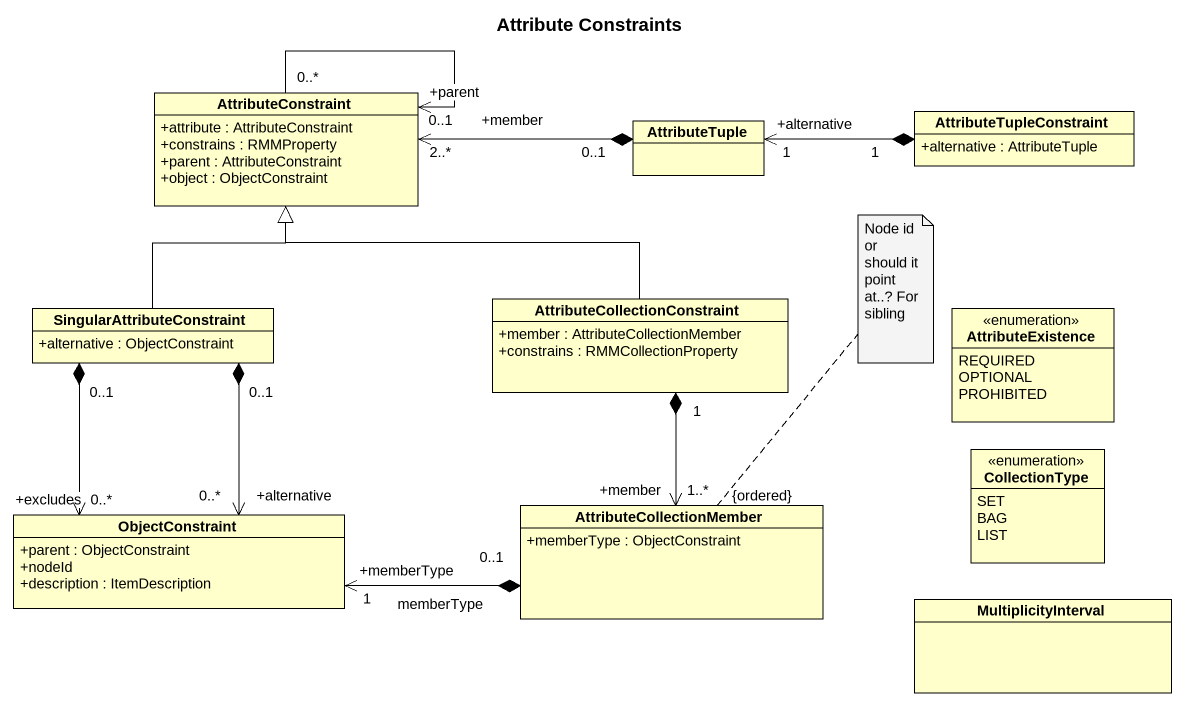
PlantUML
@startuml
title Attribute Constraints
hide circle
hide empty members
skinparam classAttributeIconSize 0
class AttributeConstraint {
  +attribute : AttributeConstraint
  +constrains : RMMProperty
  +parent : AttributeConstraint
  +object : ObjectConstraint
}
class AttributeTuple
class AttributeTupleConstraint {
  +alternative : AttributeTuple
}
class SingularAttributeConstraint {
  +alternative : ObjectConstraint
}
class "AttributeCollectionConstraint" as AttributeCollectionConstrain {
  +member : AttributeCollectionMember
  +constrains : RMMCollectionProperty
}
enum AttributeExistence {
  REQUIRED
  OPTIONAL
  PROHIBITED
}
enum CollectionType {
  SET
  BAG
  LIST
}
class ObjectConstraint {
  +parent : ObjectConstraint
  +nodeId
  +description : ItemDescription
}
class AttributeCollectionMember {
  +memberType : ObjectConstraint
}
class MultiplicityInterval
AttributeConstraint "0..*" --> "+parent\n0..1" AttributeConstraint
AttributeTuple "0..1" *-left-> "+member\n2..*" AttributeConstraint
AttributeTupleConstraint "1" *-left-> "+alternative\n1" AttributeTuple
SingularAttributeConstraint -up-|> AttributeConstraint
SingularAttributeConstraint "0..1" *--> "+excludes\n0..*" ObjectConstraint
SingularAttributeConstraint "0..1" *--> "+alternative\n0..*" ObjectConstraint
AttributeCollectionConstrain -left-|> AttributeConstraint
AttributeCollectionConstrain "1" *--> "+member\n1..*\n{ordered}" AttributeCollectionMember
AttributeCollectionMember "0..1" *-left-> "+memberType\n1" ObjectConstraint : memberType
note top of AttributeCollectionMember : Node id or should it point at..? For sibling
@enduml
